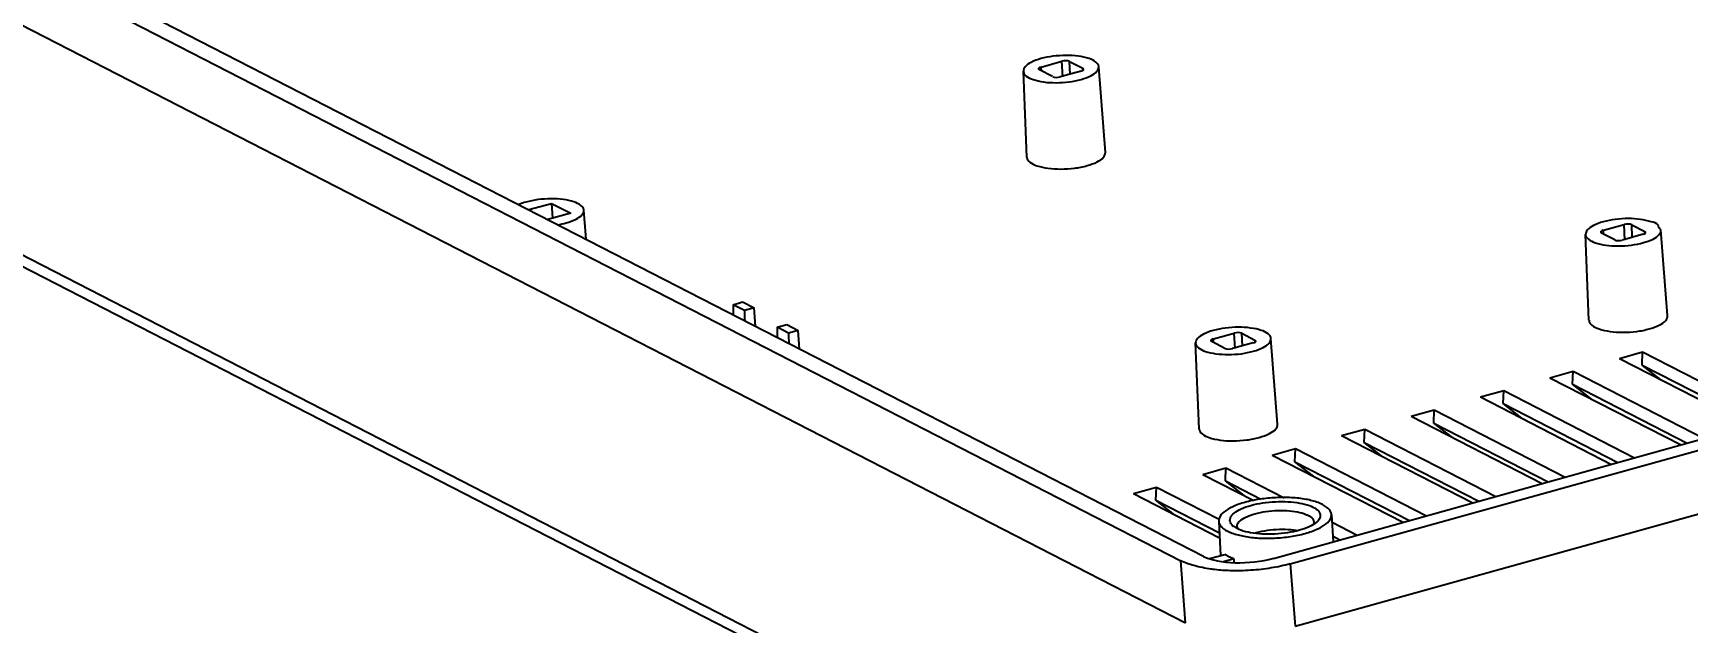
# Model space of a CAD drawing. Header units: millimetres. Extents: x -5407 to -45, y -6458 to 594.
# Drawn here: x -1133.2 to -1036.7, y -2013.6 to -1979.2 of the extents above; entities that cross this region are included whole.
import ezdxf

# ---------------------------------------------------------------- set-up
doc = ezdxf.new("R2010")
doc.units = ezdxf.units.MM
doc.layers.get('0').update_dxf_attribs({"linetype": 'CONTINUOUS'})
doc.layers.get('Defpoints').update_dxf_attribs({"linetype": 'CONTINUOUS'})
doc.layers.add('dim', color=3, linetype='CONTINUOUS', lineweight=9)
doc.styles.add('LongTou', font='romand.shx', dxfattribs={"width": 0.8, "bigfont": 'whgdtxt.shx'})
doc.dimstyles.new('YanXiu', dxfattribs={"dimtxt": 2.5, "dimasz": 2.2, "dimexe": 1, "dimexo": 0, "dimgap": 0.66, "dimtad": 0, "dimzin": 0, "dimdsep": 46, "dimtxsty": 'LongTou', "dimblk": 'CLOSEDBLANK', "dimcen": 0, "dimclrd": 256, "dimclre": 131, "dimclrt": 42, "dimadec": 0, "dimazin": 0, "dimtfac": 1, "dimtdec": 4, "dimtofl": 0, "dimtmove": 0, "dimatfit": 3, "dimldrblk": 'CLOSEDBLANK', "dimfxl": 0, "dimtolj": 1, "dimtzin": 0, "dimlwd": 0, "dimlwe": 0, "dimarcsym": 0})

# ---------------------------------------------------------------- blocks, each defined once
blk = doc.blocks.new('*U6')
at = {"color": 7}
for p, q in [((-156.44, 17.19), (-15.56, -55.15)), ((-155.15, 17.69), (-13.9, -54.83)), ((-155.8, 12.51), (-15.2, -59.68)), ((-13.1, -77.52), (-150.75, -6.84)), ((-12.05, -78.87), (-149.69, -8.2)), ((-8.8, -54.98), (154.02, -9.67)), ((-7.58, -55.38), (154.67, -10.23)), ((-7.22, -59.91), (154.58, -14.89)), ((-25.73, -19.19), (-24.21, -18.77)), ((-25.71, -19.47), (-25.73, -19.19)), ((-24.15, -19.9), (-24.21, -18.77)), ((-23.66, -18.79), (-22.7, -19.28)), ((-23.61, -19.71), (-23.66, -18.79)), ((-22.7, -19.28), (-22.64, -19.35)), ((-22.69, -19.43), (-22.7, -19.28)), ((-21.05, -25.41), (-21.53, -19.17)), ((-26.77, -25.75), (-27.02, -19.49)), ((-24.89, -19.89), (-25.85, -19.4)), ((-22.82, -19.49), (-24.34, -19.91)), ((-63.07, -29.58), (-61.4, -29.12)), ((-60.01, -29.83), (-61.68, -30.3)), ((-61.4, -29.12), (-61.34, -30.2)), ((-61.4, -29.12), (-60.01, -29.83)), ((-58.89, -31.73), (-59.05, -29.61)), ((16.08, -31.78), (15.11, -31.29)), ((15.24, -31.08), (16.75, -30.66)), ((15.26, -31.36), (15.24, -31.08)), ((16.81, -31.79), (16.75, -30.66)), ((17.31, -30.68), (18.27, -31.17)), ((17.35, -31.59), (17.31, -30.68)), ((18.27, -31.17), (18.33, -31.24)), ((18.27, -31.32), (18.27, -31.17)), ((19.92, -37.3), (19.44, -31.06)), ((14.19, -37.64), (13.95, -31.38)), ((18.14, -31.37), (16.63, -31.8)), ((-48.18, -36.5), (-47.48, -36.3)), ((-47.34, -36.93), (-48.18, -36.5)), ((-47.48, -36.3), (-46.64, -36.73)), ((-46.64, -36.73), (-47.34, -36.93)), ((-46.55, -38.07), (-46.64, -36.73)), ((-44.97, -38.14), (-44.27, -37.95)), ((-44.13, -38.58), (-44.97, -38.14)), ((-44.27, -37.95), (-43.43, -38.38)), ((-43.43, -38.38), (-44.13, -38.58)), ((-43.34, -39.72), (-43.43, -38.38)), ((-13.18, -38.99), (-11.66, -38.57)), ((-11.6, -39.69), (-11.66, -38.57)), ((-11.11, -38.58), (-10.15, -39.08)), ((-11.06, -39.5), (-11.11, -38.58)), ((-14.22, -45.54), (-14.47, -39.29)), ((-12.34, -39.69), (-13.3, -39.19)), ((-13.16, -39.27), (-13.18, -38.99)), ((-10.27, -39.28), (-11.79, -39.7)), ((-10.15, -39.08), (-10.09, -39.15)), ((-10.14, -39.22), (-10.15, -39.08)), ((-8.5, -45.21), (-8.98, -38.97)), ((16.41, -40.41), (18.1, -39.94)), ((16.41, -40.41), (25.96, -45.31)), ((18.06, -40.9), (18.1, -39.94)), ((18.06, -40.9), (26.41, -45.18)), ((19.41, -41.95), (18.06, -40.9)), ((18.1, -39.94), (27.64, -44.84)), ((11.35, -41.82), (13.04, -41.35)), ((11.35, -41.82), (20.9, -46.72)), ((13, -42.3), (13.04, -41.35)), ((13.04, -41.35), (22.58, -46.25)), ((6.29, -43.22), (7.98, -42.75)), ((6.29, -43.22), (15.84, -48.13)), ((7.94, -43.71), (7.98, -42.75)), ((7.98, -42.75), (17.52, -47.66)), ((13, -42.3), (21.35, -46.59)), ((14.35, -43.36), (13, -42.3)), ((1.23, -44.63), (2.92, -44.16)), ((2.88, -45.12), (2.92, -44.16)), ((2.92, -44.16), (12.46, -49.06)), ((7.94, -43.71), (16.29, -48)), ((9.29, -44.77), (7.94, -43.71)), ((-3.83, -46.04), (-2.14, -45.57)), ((-2.18, -46.53), (-2.14, -45.57)), ((-2.14, -45.57), (7.41, -50.47)), ((1.23, -44.63), (10.78, -49.53)), ((2.88, -45.12), (11.23, -49.41)), ((4.24, -46.17), (2.88, -45.12)), ((-8.89, -47.45), (-7.2, -46.98)), ((-7.24, -47.94), (-7.2, -46.98)), ((-7.2, -46.98), (2.35, -51.88)), ((-3.83, -46.04), (5.72, -50.94)), ((-2.18, -46.53), (6.17, -50.82)), ((-0.82, -47.58), (-2.18, -46.53)), ((-8.89, -47.45), (0.66, -52.35)), ((-7.24, -47.94), (1.11, -52.22)), ((-5.88, -48.99), (-7.24, -47.94)), ((-13.95, -48.86), (-12.26, -48.39)), ((-13.95, -48.86), (-10.23, -50.76)), ((-12.3, -49.34), (-12.26, -48.39)), ((-12.3, -49.34), (-9.73, -50.66)), ((-10.94, -50.4), (-12.3, -49.34)), ((-12.26, -48.39), (-8.03, -50.56)), ((-19, -50.26), (-17.32, -49.79)), ((-19, -50.26), (-12.72, -53.49)), ((-17.36, -50.75), (-17.32, -49.79)), ((-17.32, -49.79), (-12.76, -52.13)), ((-17.36, -50.75), (-12.74, -53.12)), ((-16, -51.8), (-17.36, -50.75)), ((-4.57, -51.78), (-4.44, -53.77)), ((-12.78, -52.26), (-12.66, -54.78)), ((-4.53, -52.35), (-2.71, -53.29)), ((-4.46, -53.37), (-3.95, -53.63)), ((-4.44, -53.74), (-4.4, -53.76)), ((-15.2, -59.68), (-15.56, -55.15)), ((-13.46, -55), (-12.34, -54.69)), ((-11.69, -55.02), (-12.45, -55.23)), ((-11.69, -55.02), (-11.68, -55.29)), ((-7.58, -55.38), (-7.22, -59.91))]:
    blk.add_line(p, q, dxfattribs=at)
for centre, radius, start, end in [((125.82, -35.33), 174, 180.3859, 180.6286), ((128, -34.02), 175.37, 180.9486, 181.1907), ((129.03, -36.97), 174, 180.3859, 180.6286), ((131.21, -35.67), 175.37, 180.9486, 181.1907), ((-7.45, -48.79), 4.46, 294.7197, 295.1379), ((-8.72, -57.96), 5.02, 105.5471, 106.3546)]:
    blk.add_arc(centre, radius, start, end, dxfattribs=at)
for centre, major_axis, ratio, start_param, end_param in [((-25.52, -19.3), (0.399, 0.023), 0.356941, 2.115348, 3.68584), ((-24, -18.88), (0.399, 0.023), 0.357134, 0.544369, 2.114861), ((-24.55, -19.8), (0.399, 0.023), 0.357134, -2.597223, -1.026732), ((-23.04, -19.38), (0.399, 0.023), 0.356941, -1.026245, -0.008026), ((15.45, -31.19), (0.399, 0.023), 0.356941, 2.115348, 3.68584), ((16.97, -30.77), (0.399, 0.023), 0.357134, 0.544369, 2.114861), ((17.93, -31.26), (0.399, 0.023), 0.356941, -1.026245, -0.008026), ((16.41, -31.69), (0.399, 0.023), 0.357134, -2.597223, -1.026732), ((-11.45, -38.68), (0.399, 0.023), 0.357134, 0.544369, 2.114861), ((-12.97, -39.1), (0.399, 0.023), 0.356941, 2.115348, 3.68584), ((-12, -39.59), (0.399, 0.023), 0.357134, -2.597223, -1.026732), ((-10.48, -39.17), (0.399, 0.023), 0.356941, -1.026245, -0.008026), ((-10.78, -53.96), (3.69, 0.22), 0.357423, -2.597041, -1.027462)]:
    blk.add_ellipse(centre, major_axis=major_axis, ratio=ratio, start_param=start_param, end_param=end_param, dxfattribs=at)
for points, start_tangent, end_tangent in [([(-25.75, -18.58), (-26.45, -18.85), (-26.89, -19.18), (-27.02, -19.49)], (-0.963395, -0.268086), (0.014972, -0.999888)), ([(-23.91, -18.35), (-24.87, -18.41), (-25.75, -18.58)], (-0.999992, -0.003908), (-0.963395, -0.268086)), ([(-23.01, -18.4), (-23.91, -18.35)], (-0.990464, 0.137772), (-0.999992, -0.003908)), ([(-21.53, -19.17), (-21.53, -19.16), (-21.74, -18.83), (-22.24, -18.57), (-23.01, -18.4)], (-0.057529, 0.998344), (-0.990464, 0.137772)), ([(-22.81, -20.09), (-22.1, -19.83), (-21.66, -19.5), (-21.53, -19.17)], (0.963395, 0.268086), (-0.057529, 0.998344)), ([(-27.02, -19.49), (-27.02, -19.52), (-26.81, -19.85), (-26.31, -20.1), (-25.55, -20.28), (-24.64, -20.33), (-23.69, -20.27), (-22.81, -20.09)], (0.014972, -0.999888), (0.963395, 0.268086)), ([(-26.77, -25.75), (-26.77, -25.77), (-26.55, -26.11), (-26.03, -26.38), (-25.23, -26.56), (-24.29, -26.62), (-23.29, -26.56), (-22.38, -26.37)], (0.015203, -0.999884), (0.963395, 0.268086)), ([(-22.38, -26.37), (-21.64, -26.1), (-21.18, -25.76), (-21.05, -25.41)], (0.963395, 0.268086), (-0.057802, 0.998328)), ([(-61.43, -28.79), (-62.39, -28.85), (-63.27, -29.03)], (-0.999992, -0.003908), (-0.963395, -0.268086)), ([(-59.05, -29.61), (-59.05, -29.6), (-59.26, -29.27), (-59.77, -29.02), (-60.53, -28.84), (-61.43, -28.79)], (-0.057529, 0.998344), (-0.999992, -0.003908)), ([(-63.27, -29.03), (-63.79, -29.21)], (-0.963395, -0.268086), (-0.919596, -0.392865)), ([(-60.33, -30.54), (-59.62, -30.27), (-59.18, -29.94), (-59.05, -29.61)], (0.963395, 0.268086), (-0.057529, 0.998344)), ([(-60.97, -30.68), (-60.33, -30.54)], (0.986835, 0.161727), (0.963395, 0.268086)), ([(15.22, -30.47), (14.52, -30.74), (14.07, -31.07), (13.95, -31.38)], (-0.963395, -0.268086), (0.014972, -0.999888)), ([(17.06, -30.23), (16.1, -30.3), (15.22, -30.47)], (-0.999992, -0.003908), (-0.963395, -0.268086)), ([(17.96, -30.29), (17.06, -30.23)], (-0.990464, 0.137772), (-0.999992, -0.003908)), ([(19.44, -31.06), (19.43, -31.05), (19.23, -30.72), (18.72, -30.46), (17.96, -30.29)], (-0.057529, 0.998344), (-0.990464, 0.137772)), ([(18.16, -31.98), (18.86, -31.72), (19.31, -31.39), (19.44, -31.06)], (0.963395, 0.268086), (-0.057529, 0.998344)), ([(13.95, -31.38), (13.95, -31.41), (14.15, -31.73), (14.66, -31.99), (15.42, -32.17), (16.32, -32.22), (17.28, -32.16), (18.16, -31.98)], (0.014972, -0.999888), (0.963395, 0.268086)), ([(18.59, -38.26), (19.32, -37.99), (19.79, -37.65), (19.92, -37.3)], (0.963395, 0.268086), (-0.057802, 0.998328)), ([(-13.2, -38.38), (-13.9, -38.65), (-14.34, -38.97), (-14.47, -39.29)], (-0.963395, -0.268086), (0.014972, -0.999888)), ([(-11.36, -38.14), (-12.32, -38.21), (-13.2, -38.38)], (-0.999992, -0.003908), (-0.963395, -0.268086)), ([(-10.46, -38.2), (-11.36, -38.14)], (-0.990464, 0.137772), (-0.999992, -0.003908)), ([(-8.98, -38.97), (-8.98, -38.96), (-9.19, -38.63), (-9.69, -38.37), (-10.46, -38.2)], (-0.057529, 0.998344), (-0.990464, 0.137772)), ([(14.2, -37.64), (14.2, -37.66), (14.41, -38), (14.94, -38.27), (15.73, -38.45), (16.67, -38.51), (17.67, -38.45), (18.59, -38.26)], (0.015203, -0.999884), (0.963395, 0.268086)), ([(-14.47, -39.29), (-14.47, -39.32), (-14.26, -39.64), (-13.76, -39.9), (-12.99, -40.07), (-12.09, -40.13), (-11.13, -40.07), (-10.25, -39.89)], (0.014972, -0.999888), (0.963395, 0.268086)), ([(-10.25, -39.89), (-9.55, -39.62), (-9.11, -39.3), (-8.98, -38.97)], (0.963395, 0.268086), (-0.057529, 0.998344)), ([(-14.22, -45.54), (-14.22, -45.57), (-14, -45.91), (-13.48, -46.18), (-12.68, -46.36), (-11.74, -46.42), (-10.74, -46.35), (-9.83, -46.17)], (0.015203, -0.999884), (0.963395, 0.268086)), ([(-9.83, -46.17), (-9.09, -45.89), (-8.63, -45.55), (-8.5, -45.21)], (0.963395, 0.268086), (-0.057802, 0.998328)), ([(-4.58, -51.78), (-4.61, -51.62), (-4.93, -51.24), (-5.55, -50.92), (-6.42, -50.68), (-7.48, -50.56), (-8.63, -50.56), (-9.8, -50.67), (-10.88, -50.9)], (-0.049312, 0.998783), (-0.963395, -0.268086)), ([(-10.88, -50.9), (-11.77, -51.22), (-12.4, -51.6), (-12.74, -52.02), (-12.78, -52.26)], (-0.963395, -0.268086), (0.033937, -0.999424)), ([(-11.7, -52.66), (-11.94, -52.36), (-11.94, -52.03), (-11.67, -51.69), (-11.16, -51.38), (-10.44, -51.12)], (-0.798721, 0.601701), (0.963395, 0.268086)), ([(-11.25, -52.26), (-10.8, -51.97), (-10.15, -51.73)], (0.721877, 0.692021), (0.963395, 0.268086)), ([(-10.44, -51.12), (-9.58, -50.94), (-8.66, -50.85), (-7.74, -50.85), (-6.89, -50.95), (-6.18, -51.13), (-5.68, -51.39), (-5.42, -51.7), (-5.42, -52.03), (-5.61, -52.3)], (0.963395, 0.268086), (-0.729696, -0.683772)), ([(-10.15, -51.73), (-9.35, -51.56), (-8.47, -51.49), (-7.62, -51.51), (-6.87, -51.63), (-6.29, -51.84), (-5.94, -52.11), (-5.86, -52.33)], (0.963395, 0.268086), (0.098916, -0.995096)), ([(-5.56, -52.83), (-4.95, -52.46), (-4.62, -52.04), (-4.58, -51.78)], (0.905276, 0.424824), (-0.049312, 0.998783)), ([(-12.78, -52.26), (-12.75, -52.43), (-12.43, -52.82), (-11.81, -53.14)], (0.033937, -0.999424), (0.938549, -0.345146)), ([(-11.17, -52.93), (-11.68, -52.67), (-11.7, -52.66)], (-0.940425, 0.340001), (-0.798721, 0.601701)), ([(-11.44, -52.66), (-11.44, -52.57), (-11.25, -52.26)], (-0.098916, 0.995096), (0.721877, 0.692021)), ([(-11.39, -52.82), (-11.44, -52.66)], (-0.444709, 0.895675), (-0.098916, 0.995096)), ([(-6.91, -52.93), (-7.77, -53.12), (-8.7, -53.21), (-9.62, -53.21), (-10.47, -53.11), (-11.17, -52.93)], (-0.963395, -0.268086), (-0.940425, 0.340001)), ([(-7.52, -52.91), (-8.37, -52.88), (-9.25, -52.96), (-10.07, -53.12)], (-0.995737, 0.092242), (-0.963395, -0.268086)), ([(-7.11, -52.96), (-7.52, -52.91)], (-0.986368, 0.164557), (-0.995737, 0.092242)), ([(-6.2, -52.68), (-6.91, -52.93)], (-0.908127, -0.418695), (-0.963395, -0.268086)), ([(-6.48, -53.16), (-5.59, -52.84)], (0.963395, 0.268086), (0.908353, 0.418205)), ([(-5.61, -52.3), (-5.68, -52.37), (-6.2, -52.68)], (-0.729696, -0.683772), (-0.908127, -0.418695)), ([(-5.86, -52.42), (-5.89, -52.52)], (-0.133142, -0.991097), (-0.414411, -0.91009)), ([(-5.86, -52.33), (-5.86, -52.42)], (0.098916, -0.995096), (-0.133142, -0.991097)), ([(-11.81, -53.14), (-10.94, -53.37)], (0.938549, -0.345146), (0.983341, -0.181772)), ([(-10.94, -53.37), (-9.88, -53.5), (-8.72, -53.5), (-7.55, -53.39)], (0.983341, -0.181772), (0.988501, 0.151214)), ([(-7.55, -53.39), (-6.48, -53.16)], (0.988501, 0.151214), (0.963395, 0.268086)), ([(-13.07, -55.8), (-13.36, -55.76), (-14.59, -55.51), (-15.56, -55.15)], (-0.993735, 0.11176), (-0.889585, 0.456769)), ([(-7.57, -55.38), (-8.96, -55.68), (-10.45, -55.85), (-11.95, -55.88), (-13.07, -55.8)], (-0.963395, -0.268086), (-0.993735, 0.11176)), ([(-11.69, -55.02), (-11.94, -54.92), (-12.15, -54.81), (-12.34, -54.69)], (-0.939489, 0.342578), (-0.799257, 0.600989))]:
    blk.add_spline(points, degree=3, dxfattribs=dict(at, start_tangent=start_tangent, end_tangent=end_tangent))
blk = doc.blocks.new('u60')
at = {"xscale": 0.7999999999999545, "yscale": 0.7999999999999545, "zscale": 0.7999999999999545}
blk.add_blockref('*U6', (-211.0948, 90.6245), dxfattribs=at)
blk = doc.blocks.new('_ClosedBlank')
at = {"color": 0, "linetype": 'ByBlock', "lineweight": -2}
for p, q in [((-1, 0.167), (0, 0)), ((-1, 0.167), (-1, -0.167)), ((0, 0), (-1, -0.167))]:
    blk.add_line(p, q, dxfattribs=at)
blk = doc.blocks.new('*D32')
at = {"layer": 'Defpoints', "color": 0}
for p in [(-2146.665, -1767.603), (-2141.756, -1788.48), (-2274.658, -1819.728)]:
    blk.add_point(p, dxfattribs=at)
at = {"layer": 'dim', "color": 131, "lineweight": 5}
for p, q in [((-2141.756, -1788.48), (-2146.985, -1766.241)), ((-2274.658, -1819.728), (-2279.887, -1797.488))]:
    blk.add_line(p, q, dxfattribs=at)
at = {"layer": 'dim', "lineweight": 5}
for p, q in [((-2152.116, -1768.884), (-2198.514, -1779.793)), ((-2274.115, -1797.568), (-2227.717, -1786.659))]:
    blk.add_line(p, q, dxfattribs=at)
at = {"layer": 'dim', "lineweight": 5, "xscale": 5.600000000000001, "yscale": 5.600000000000001, "zscale": 5.600000000000001}
for p, rotation in [((-2146.665, -1767.603), 13.23079457676443), ((-2279.566, -1798.85), 193.2307945767645)]:
    blk.add_blockref('_ClosedBlank', p, dxfattribs=dict(at, rotation=rotation))
at = {"layer": 'dim', "color": 42, "insert": (-2213.116, -1783.226), "char_height": 7, "attachment_point": 5, "rotation": 13.23079, "style": 'LongTou'}
blk.add_mtext('136.53', dxfattribs=at)
blk = doc.blocks.new('*D16')
at = {"layer": 'Defpoints', "color": 0}
for p in [(-2157.833, -1794.315), (-2261.089, -1805.606), (-2258.196, -1817.912)]:
    blk.add_point(p, dxfattribs=at)
at = {"layer": 'dim', "color": 131, "lineweight": 5}
for p, q in [((-2157.833, -1794.315), (-2161.047, -1780.647)), ((-2258.196, -1817.912), (-2261.41, -1804.244))]:
    blk.add_line(p, q, dxfattribs=at)
at = {"layer": 'dim', "lineweight": 5}
for p, q in [((-2166.178, -1783.291), (-2196.307, -1790.375)), ((-2255.638, -1804.325), (-2225.509, -1797.241))]:
    blk.add_line(p, q, dxfattribs=at)
at = {"layer": 'dim', "lineweight": 5, "xscale": 5.600000000000001, "yscale": 5.600000000000001, "zscale": 5.600000000000001}
for p, rotation in [((-2160.727, -1782.009), 13.23079457756161), ((-2261.089, -1805.606), 193.2307945775617)]:
    blk.add_blockref('_ClosedBlank', p, dxfattribs=dict(at, rotation=rotation))
at = {"layer": 'dim', "color": 42, "insert": (-2210.908, -1793.808), "char_height": 7, "attachment_point": 5, "rotation": 13.23079, "style": 'LongTou'}
blk.add_mtext('103.10', dxfattribs=at)

msp = doc.modelspace()

# ---------------------------------------------------------------- block references
msp.add_blockref('u60', (-842.715, -2056.462))

# ---------------------------------------------------------------- dimensions: what is measured, and where the dimension line sits
at = {"layer": 'dim'}
for base, p1, p2, picture, middle in [((-5401.712, -6458.244), (-5273.719, -6406.119), (-5406.621, -6437.367), '*D32', (-326.021, 273.235)), ((-5287.287, -6420.241), (-5390.543, -6431.532), (-5290.181, -6407.935), '*D16', (-323.814, 262.654))]:
    dim = msp.add_linear_dim(base=base, p1=p1, p2=p2, dimstyle='YanXiu', override={"dimtxt": 7, "dimasz": 5.6, "dimexe": 1.3993, "dimgap": 1.3993}, dxfattribs=at)
    dim.commit()
    dim.dimension.update_dxf_attribs({"geometry": picture, "text_midpoint": middle, "dimtype": 160, "insert": (1887.094, 2056.462)})

doc.saveas('drawing.dxf')
